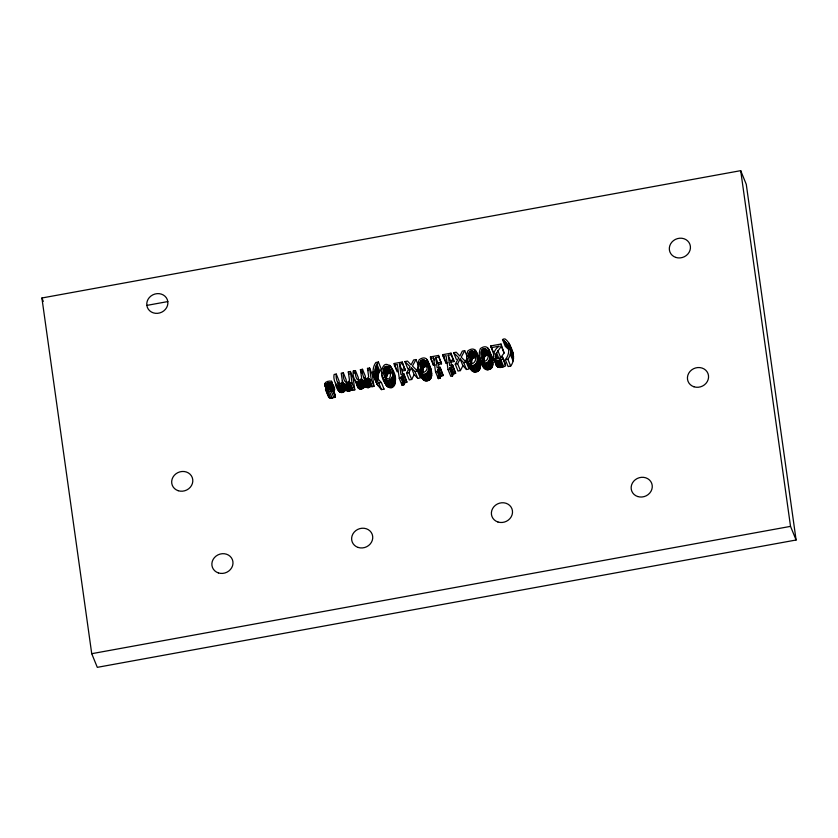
<?xml version="1.0" encoding="UTF-8"?>
<svg xmlns="http://www.w3.org/2000/svg" width="838" height="838" viewBox="0 0 838 838"><rect width="100%" height="100%" fill="white"/><g stroke="black" fill="none" stroke-linecap="round" stroke-linejoin="round"><path stroke-width="1.26" d="M384.045 389.062L381.5 389.628C375.131 382.976 369.548 371.129 375.874 362.487L378.43 362.026L381.227 368.95L378.546 373.58L377.886 379.876C374.01 374.471 374.083 366.992 378.43 362.026M495.866 364.069C496.525 368.804 502.748 367.903 505.544 365.693C500.328 352.17 505.241 358.737 496.421 358.517L495.342 356.726L495.698 354.202L501.334 346.209L501.03 344.051L490.785 345.916L493.812 354.505L493.561 352.735M509.378 344.083C512.971 350.661 515.862 359.46 510.667 366.091L508.111 366.562L505.314 359.638L507.88 359.272C512.542 353.123 511.484 343.454 505.031 338.95C498.359 338.447 511.17 345.204 509.19 348.964M381.667 371.705C384.034 354.903 396.803 370.951 395.442 380.473C392.98 397.589 380.347 380.745 381.667 371.705L382.589 373.978M382.191 375.518C385.522 387.638 397.317 376.335 391.65 368.228M418.916 370.49C430.585 386.182 433.403 349.603 419.178 359.753C416.339 366.416 418.927 378.315 426.029 380.997C436.368 380.023 430.062 365.284 427.317 360.319M467.646 361.607C479.315 377.299 482.133 340.72 467.908 350.871C465.059 357.48 467.635 369.589 474.748 372.124C485.097 371.15 478.791 356.412 476.047 351.436M480.122 359.334C491.791 375.026 494.609 338.447 480.373 348.598C477.534 355.207 480.101 367.316 487.224 369.851C497.563 368.877 491.267 354.139 488.523 349.163M331.534 389.094L330.601 386.821L329.208 387.072L327.428 388.277L327.972 389.817C333.953 387.659 333.817 389.806 335.399 396.992L330.685 398.312L328.653 397.317L325.5 389.597L327.103 386.821L324.872 385.805C323.311 382.044 328.747 380.462 331.544 381.28L334.582 389.911L332.131 389.44M328.611 394.834L328.653 397.317M383.867 370.459C384.537 361.45 392.645 369.286 390.466 374.837C389.827 383.93 381.646 376.073 383.867 370.459L386.821 379.132M386.653 377.278L387.596 373.884L390.676 373.339L387.9 366.52M425.976 362.823C430.659 370.27 420.906 377.666 420.372 366.635C417.104 359.492 426.94 357.25 426.909 365.096M423.075 372.522C422.174 369.925 423.441 365.473 426.94 366.74L424.154 359.911M474.392 352.955C478.749 357.198 472.957 368.751 469.615 360.476C465.226 353.186 473.847 345.602 475.785 356.36M471.804 363.65C470.904 361.052 472.171 356.6 475.659 357.857L472.883 351.038M486.868 350.682C491.215 354.924 485.432 366.478 482.091 358.203C477.702 350.913 486.323 343.329 488.261 354.086M484.27 361.377C483.379 358.779 484.636 354.327 488.135 355.584L485.349 348.765M334.582 389.911C334.875 385.669 330.423 379.876 326.569 383.919L327.145 385.606L330.402 385.386L330.601 386.821M403.79 384.914L401.004 378.095L401.674 376.231L404.136 375.319L406.912 382.138L404.461 383.05L403.79 384.914L402.062 385.229L399.276 378.409L397.338 364.551L394.394 365.085L394.174 363.514L402.271 362.037L405.278 370.438L402.261 370.983L399.475 364.163L402.491 363.608L405.278 370.438M440.044 378.305L437.268 371.485L437.939 369.621L440.39 368.71L443.176 375.539L440.715 376.44L440.044 378.305L438.316 378.619L435.54 371.8L433.592 357.941L430.648 358.486L430.428 356.915L438.525 355.438L441.532 363.828L438.515 364.373L435.739 357.554L438.745 357.009L441.532 363.828M452.52 376.032L449.734 369.212L450.404 367.348L452.866 366.436L455.642 373.266L453.19 374.167L452.52 376.032L450.792 376.346L448.005 369.527L446.067 355.668L443.124 356.213L442.904 354.642L451.001 353.165L454.007 361.555L450.991 362.1L448.204 355.281L451.221 354.736L454.007 361.555M404.901 361.566L410.033 366.635L406.524 373.099L409.3 379.918L411.688 379.478L408.913 372.659L411.385 367.788L414.988 371.548L417.774 378.378L420.351 377.907L417.565 371.087L412.464 366.049L415.994 359.544L413.616 359.973L411.112 364.897L407.478 361.094L404.901 361.566L407.687 368.385L409.394 370.071M411.688 379.478L414.161 374.607L411.385 367.788M453.63 352.683L458.763 357.753L455.254 364.216L458.03 371.035L460.418 370.606L457.632 363.776L460.114 358.905L463.718 362.676L466.504 369.495L469.081 369.024L466.295 362.205L461.193 357.177L464.723 350.661L462.346 351.091L459.842 356.024L456.207 352.211L453.63 352.683L456.417 359.502M460.418 370.606L462.89 365.724L460.114 358.905M416.423 370.7L418.78 366.363L415.994 359.544M465.153 361.827L466.923 358.57M501.03 344.051L504.12 353.028L499.28 359.492L496.494 352.672M505.314 359.638C508.603 355.846 509.776 350.232 507.797 345.56M339.505 384.223L339.034 380.892L336.248 374.073L334.153 374.45C332.686 380.012 337.295 390.958 343.014 382.956L346.471 390.592L349.331 391.168L352.515 388.947L349.739 382.128L346.544 384.349L343.685 383.762M335.441 383.113C335.745 388.717 341.045 396.908 345.79 389.775L343.014 382.956M358.695 380.735L358.224 377.393L355.438 370.574L353.343 370.962C351.876 376.524 356.485 387.46 362.194 379.457L365.661 387.093L368.521 387.68L371.705 385.459L368.919 378.629L365.735 380.85L362.875 380.274M357.187 385.365C357.166 389.974 363.43 389.984 364.98 386.276L362.194 379.457M491.026 347.676L499.197 346.188C490.984 351.038 491.047 366.175 502.758 358.874M325.5 389.597L326.694 391.157L329.439 391.398L332.613 390.173L332.361 388.361M41.9 297.993L740.698 170.659L746.27 184.308L796.1 540.007L97.302 667.341L91.73 653.692L41.9 297.993L43.293 301.397M147.205 305.336L167.81 301.575A10.705 9.742 -22.2 0 0 150.913 296.044A10.705 9.742 -22.2 0 0 153.27 312.846A10.705 9.742 -22.2 0 0 167.81 301.575M346.576 382.935L346.104 379.604L343.329 372.784L341.223 373.161L342.47 381.74C337.609 387.963 335.504 377.749 336.248 374.073M343.329 372.784C342.606 376.419 344.638 386.643 349.509 380.483L348.304 371.873L350.399 371.496L353.186 378.315L354.799 389.848L352.704 390.225L349.739 382.128M355.438 370.574C354.694 374.261 356.799 384.464 361.66 378.242L360.413 369.673L362.508 369.286L365.295 376.105L365.766 379.446M362.508 369.286C361.796 372.92 363.828 383.144 368.699 376.995L367.484 368.385L369.589 367.997L372.365 374.816L373.989 386.349L371.883 386.737L368.919 378.629M401.58 369.495L405.058 368.867M437.845 362.885L441.312 362.257M450.31 360.612L453.787 359.984M430.648 358.486L433.435 365.305L435.393 364.949M443.124 356.213L445.9 363.032L447.869 362.676M349.917 383.406L352.012 383.029L354.799 389.848M369.108 379.918L371.203 379.53L373.989 386.349M406.524 373.099L408.913 372.659M414.988 371.548L417.565 371.087M455.254 364.216L457.632 363.776M463.718 362.676L466.295 362.205M406.912 382.138L403.937 373.916L400.92 374.46L399.475 364.163M443.176 375.539L440.191 367.306L437.185 367.861L435.739 357.554M455.642 373.266L452.667 365.033L449.65 365.588L448.204 355.281M399.276 378.409L401.004 378.095M435.54 371.8L437.268 371.485M448.005 369.527L449.734 369.212M375.036 378.818L378.724 382.809C385.239 383.165 373.036 377.131 375.099 373.046M505.115 363.524L505.544 365.693M335.148 395.19L332.173 388.403M91.73 653.692L790.527 526.369L796.1 540.007M502.475 339.421L505.283 346.345L509.085 349.792L506.309 342.972M489.727 354.244L491.896 357.292M428.532 365.399L430.69 368.437M392.278 371.999L394.436 375.047M462.89 365.724L466.504 369.495M414.161 374.607L417.774 378.378M364.98 386.276L365.661 387.093M345.79 389.775L346.471 390.592M509.86 347.655L512.699 352.19M478.11 357.25L479.42 359.565M376.21 381.772L377.812 385.648M483.495 367.463L479.65 357.753M471.029 369.736L469.961 366.845M508.718 342.92L513.118 353.615M510.614 348.357L513.401 355.176M510.771 349.907L513.547 356.737M510.761 351.394L513.547 358.214M507.116 344.219L509.242 349.32M510.614 352.808L513.39 359.638M505.419 341.894L508.205 348.713M510.3 354.16L513.086 360.979M504.455 340.951L507.241 347.77M507.88 359.272L510.667 366.091M501.334 346.209L504.12 353.028M502.329 356.705L505.23 363.503M497.856 350.64L500.632 357.459M500.925 359.848L503.701 366.667M499.752 360.298L502.538 367.117M498.62 360.581L501.407 367.4M495.698 354.202L497.552 358.748M495.342 355.48L496.735 358.894M497.521 360.707L500.307 367.526M490.785 345.916L493.1 351.604M495.342 356.726L496.264 359.01M496.515 360.675L499.301 367.494M495.625 360.466L498.401 367.295M494.462 358.957L495.855 362.362M494.829 360.099L497.615 366.918M494.169 359.586L496.955 366.405M493.079 357.25L496.442 365.756M489.581 352.054L492.367 358.884M487.8 348.147L490.586 354.977M489.926 353.94L492.713 360.759M490.115 355.888L492.901 362.718M490.104 357.596L492.891 364.415M486.449 349.813L488.303 354.369M485.956 349.184L488.271 354.872M489.895 359.052L492.681 365.871M489.476 360.256L492.262 367.086M484.615 348.566L487.402 355.385M483.736 348.618L486.522 355.438M488.858 361.241L491.644 368.06M482.908 348.87L485.694 355.689M488.03 362.006L490.817 368.825M482.269 349.299L485.055 356.129M486.993 362.561L489.769 369.39M481.808 349.907L484.594 356.726M481.504 350.682L484.291 357.512M481.358 351.604L484.134 358.423M485.736 362.917L488.523 369.736M481.326 352.704L484.102 359.523M484.437 363.022L487.224 369.851M482.091 358.203L483.484 361.618M483.285 362.854L486.071 369.673M482.29 362.393L485.076 369.223M479.305 355.888L481.63 361.576M481.431 361.66L484.217 368.479M477.105 354.327L479.891 361.157M475.324 350.42L477.65 356.108M477.451 356.213L480.237 363.032M474.476 349.697L475.408 351.97M477.65 358.161L480.425 364.991M477.639 359.869L480.415 366.688M473.973 352.086L475.638 356.223M473.48 351.457L475.335 356.003M477.419 361.325L480.205 368.144M477.011 362.529L479.786 369.359M472.15 350.839L474.926 357.658M471.26 350.892L474.046 357.711M476.393 363.514L479.168 370.333M470.432 351.143L473.219 357.962M475.555 364.279L478.341 371.098M469.793 351.572L472.58 358.392M474.518 364.834L477.304 371.663M469.343 352.18L472.119 358.999M469.039 352.955L471.825 359.774M468.882 353.877L471.668 360.696M473.271 365.19L476.047 372.009M468.851 354.977L471.637 361.796M471.972 365.295L474.748 372.124M469.615 360.476L471.291 364.603M470.82 365.127L473.606 371.946M464.723 350.661L467.038 356.349M469.814 364.666L472.601 371.485M466.839 358.161L468.233 361.576M468.955 363.933L471.742 370.752M467.185 360.026L469.5 365.714M451.389 366.824L454.175 373.643M450.404 367.348L453.19 374.167M450.09 367.693L452.866 374.513M449.87 368.112L452.646 374.932M442.904 354.642L445.219 360.319M438.923 369.097L441.71 375.916M433.592 357.941L434.524 360.214M437.939 369.621L440.715 376.44M437.614 369.956L440.4 376.786M437.394 370.386L440.18 377.205M430.428 356.915L432.754 362.592M428.386 363.21L431.161 370.029M426.605 359.303L429.381 366.122M428.721 365.085L431.507 371.915M428.92 367.044L431.696 373.863M428.909 368.751L431.685 375.571M425.243 360.969L427.097 365.515M424.751 360.34L427.076 366.017M428.689 370.207L431.476 377.027M423.42 359.722L426.207 366.541M428.281 371.412L431.067 378.231M422.53 359.764L425.316 366.594M427.663 372.386L430.439 379.205M421.703 360.026L424.489 366.845M426.825 373.161L429.611 379.981M421.074 360.455L423.85 367.274M420.613 361.063L423.389 367.882M425.788 373.717L428.574 380.536M420.309 361.838L423.096 368.657M420.152 362.749L422.939 369.568M424.541 374.073L427.317 380.892M420.121 363.849L422.907 370.668M423.242 374.177L426.029 380.997M420.896 369.359L422.279 372.763M422.09 373.999L424.876 380.829M421.085 373.549L423.871 380.368M418.11 367.044L420.425 372.732M420.236 372.805L423.012 379.635M418.455 368.909L422.3 378.608M402.669 375.707L405.445 382.526M401.674 376.231L404.461 383.05M401.36 376.566L404.136 383.385M401.14 376.995L403.926 383.814M394.174 363.514L396.961 370.344M394.394 365.085L397.181 371.904M391.063 366.918L394.908 376.639M390.34 365.913L393.127 372.732M392.467 371.695L395.253 378.514M389.492 365.179L390.414 367.453M392.655 373.654L395.442 380.473M392.645 375.361L395.431 382.18M388.989 367.578L391.116 372.847M388.497 366.939L390.812 372.627M392.435 376.817L395.222 383.636M387.166 366.321L389.942 373.14M392.027 378.022L394.803 384.841M386.276 366.374L389.062 373.193M391.398 378.996L394.185 385.815M385.449 366.635L388.235 373.455M390.571 379.761L393.357 386.58M384.81 367.065L387.596 373.884M384.349 367.662L387.135 374.481M389.534 380.326L392.32 387.146M384.055 368.448L386.831 375.267M383.898 369.359L386.685 376.178M388.277 380.672L391.063 387.491M386.988 380.787L389.764 387.606M384.632 375.958L386.025 379.373M384.967 376.995L385.899 379.268M385.836 380.609L388.612 387.428M384.831 380.159L387.617 386.978M383.972 379.415L386.758 386.234M382.662 377.1L386.046 385.218M376.953 364.195L379.74 371.014M376.293 365.431L379.08 372.25M375.759 366.761L378.546 373.58M381.259 382.243L384.055 389.167M375.33 368.238L378.116 375.057M375.057 369.768L377.844 376.587M374.963 371.37L377.749 378.189M375.434 374.691L377.749 380.368M378.724 382.809L381.5 389.628M375.958 376.199L377.351 379.604M372.983 371.852L374.377 375.256M373.601 374.544L375.916 380.232M373.423 374.953L377.152 384.474M367.484 368.385L368.416 370.658M368.196 379.457L370.983 386.276M367.453 380.117L370.239 386.936M366.646 380.578L369.432 387.407M365.735 380.85L368.521 387.68M363.723 377.414L364.645 379.687M360.413 369.673L361.807 373.078M364.677 380.923L367.463 387.753M363.713 380.745L366.499 387.565M361.377 380.483L364.163 387.313M360.55 381.28L363.336 388.099M359.67 381.835L362.445 388.654M358.664 382.138L361.45 388.968M353.343 370.962L354.275 373.235M357.889 382.222L360.675 389.041M357.166 382.18L359.952 389M356.506 381.981L359.293 388.811M355.909 381.636L358.695 388.455M354.621 379.624L358.172 387.952M348.304 371.873L349.226 374.146M349.006 382.956L351.792 389.775M348.262 383.605L351.049 390.435M347.466 384.076L350.242 390.896M346.544 384.349L349.331 391.168M345.486 384.422L348.273 391.241M344.523 384.244L347.309 391.063M342.292 380.756L343.213 383.029M342.197 383.982L344.973 390.801M341.37 384.778L344.146 391.597M340.479 385.323L343.255 392.153M339.474 385.637L342.26 392.456M337.463 382.201L338.384 384.474M338.699 385.721L341.485 392.54M337.976 385.669L340.762 392.498M337.316 385.48L340.102 392.299M336.729 385.134L339.505 391.954M336.195 384.621L338.981 391.451M331.607 383.123L334.393 389.942M331.031 382.872L333.817 389.691M330.235 382.694L333.021 389.513M332.613 390.173L335.399 396.992M329.344 382.62L332.717 391.074M328.454 382.704L329.847 386.109M331.125 390.906L333.912 397.725M327.616 382.956L329.009 386.36M329.208 387.072L330.601 390.487M326.956 383.364L327.888 385.637M328.36 387.334L329.292 389.607M326.569 383.919L327.49 386.192M329.439 391.398L332.215 398.218M327.763 387.743L328.685 390.016M327.428 388.277L328.36 390.55M324.735 383.584L326.59 388.13M327.899 391.493L330.685 398.312M325.039 385.386L326.432 388.801M324.589 384.967L326.443 389.513M326.694 391.157L329.47 397.977M325.521 388.748L328.307 395.567M338.552 390.791L337.997 388.863M421.703 377.31L420.896 373.863M482.091 362.718L482.437 364.572M384.632 380.473L384.977 382.338M740.698 170.659L790.527 526.369M451.001 353.165L451.221 354.736M452.667 365.033L452.866 366.436M450.991 362.1L451.535 365.965M445.69 361.461L445.9 363.032M438.525 355.438L438.745 357.009M440.191 367.306L440.39 368.71M438.515 364.373L439.06 368.238M437.97 376.105L438.316 378.619M433.215 363.734L433.435 365.305M402.271 362.037L402.491 363.608M403.937 373.916L404.136 375.319M402.261 370.983L402.628 373.559M401.706 382.704L402.062 385.229M369.589 367.997L371.203 379.53M371.705 385.459L371.883 386.737M350.399 371.496L352.012 383.029M352.515 388.947L352.704 390.225M331.544 381.28L331.796 383.092M178.18 490.701A10.705 9.742 -22.2 0 0 192.73 479.43A10.705 9.742 -22.2 0 0 175.833 473.889A10.705 9.742 -22.2 0 0 178.18 490.701M218.362 572.909A10.705 9.742 -22.2 0 0 232.912 561.649A10.705 9.742 -22.2 0 0 216.015 556.107A10.705 9.742 -22.2 0 0 218.362 572.909M358.13 547.444A10.705 9.742 -22.2 0 0 372.669 536.184A10.705 9.742 -22.2 0 0 355.773 530.643A10.705 9.742 -22.2 0 0 358.13 547.444M497.887 521.98A10.705 9.742 -22.2 0 0 512.437 510.719A10.705 9.742 -22.2 0 0 495.53 505.178A10.705 9.742 -22.2 0 0 497.887 521.98M637.645 496.515A10.705 9.742 -22.2 0 0 652.194 485.244A10.705 9.742 -22.2 0 0 635.298 479.713A10.705 9.742 -22.2 0 0 637.645 496.515M693.937 386.768A10.705 9.742 -22.2 0 0 708.487 375.508A10.705 9.742 -22.2 0 0 691.58 369.967A10.705 9.742 -22.2 0 0 693.937 386.768M675.816 257.423A10.705 9.742 -22.2 0 0 690.365 246.163A10.705 9.742 -22.2 0 0 673.469 240.621A10.705 9.742 -22.2 0 0 675.816 257.423"/></g></svg>
